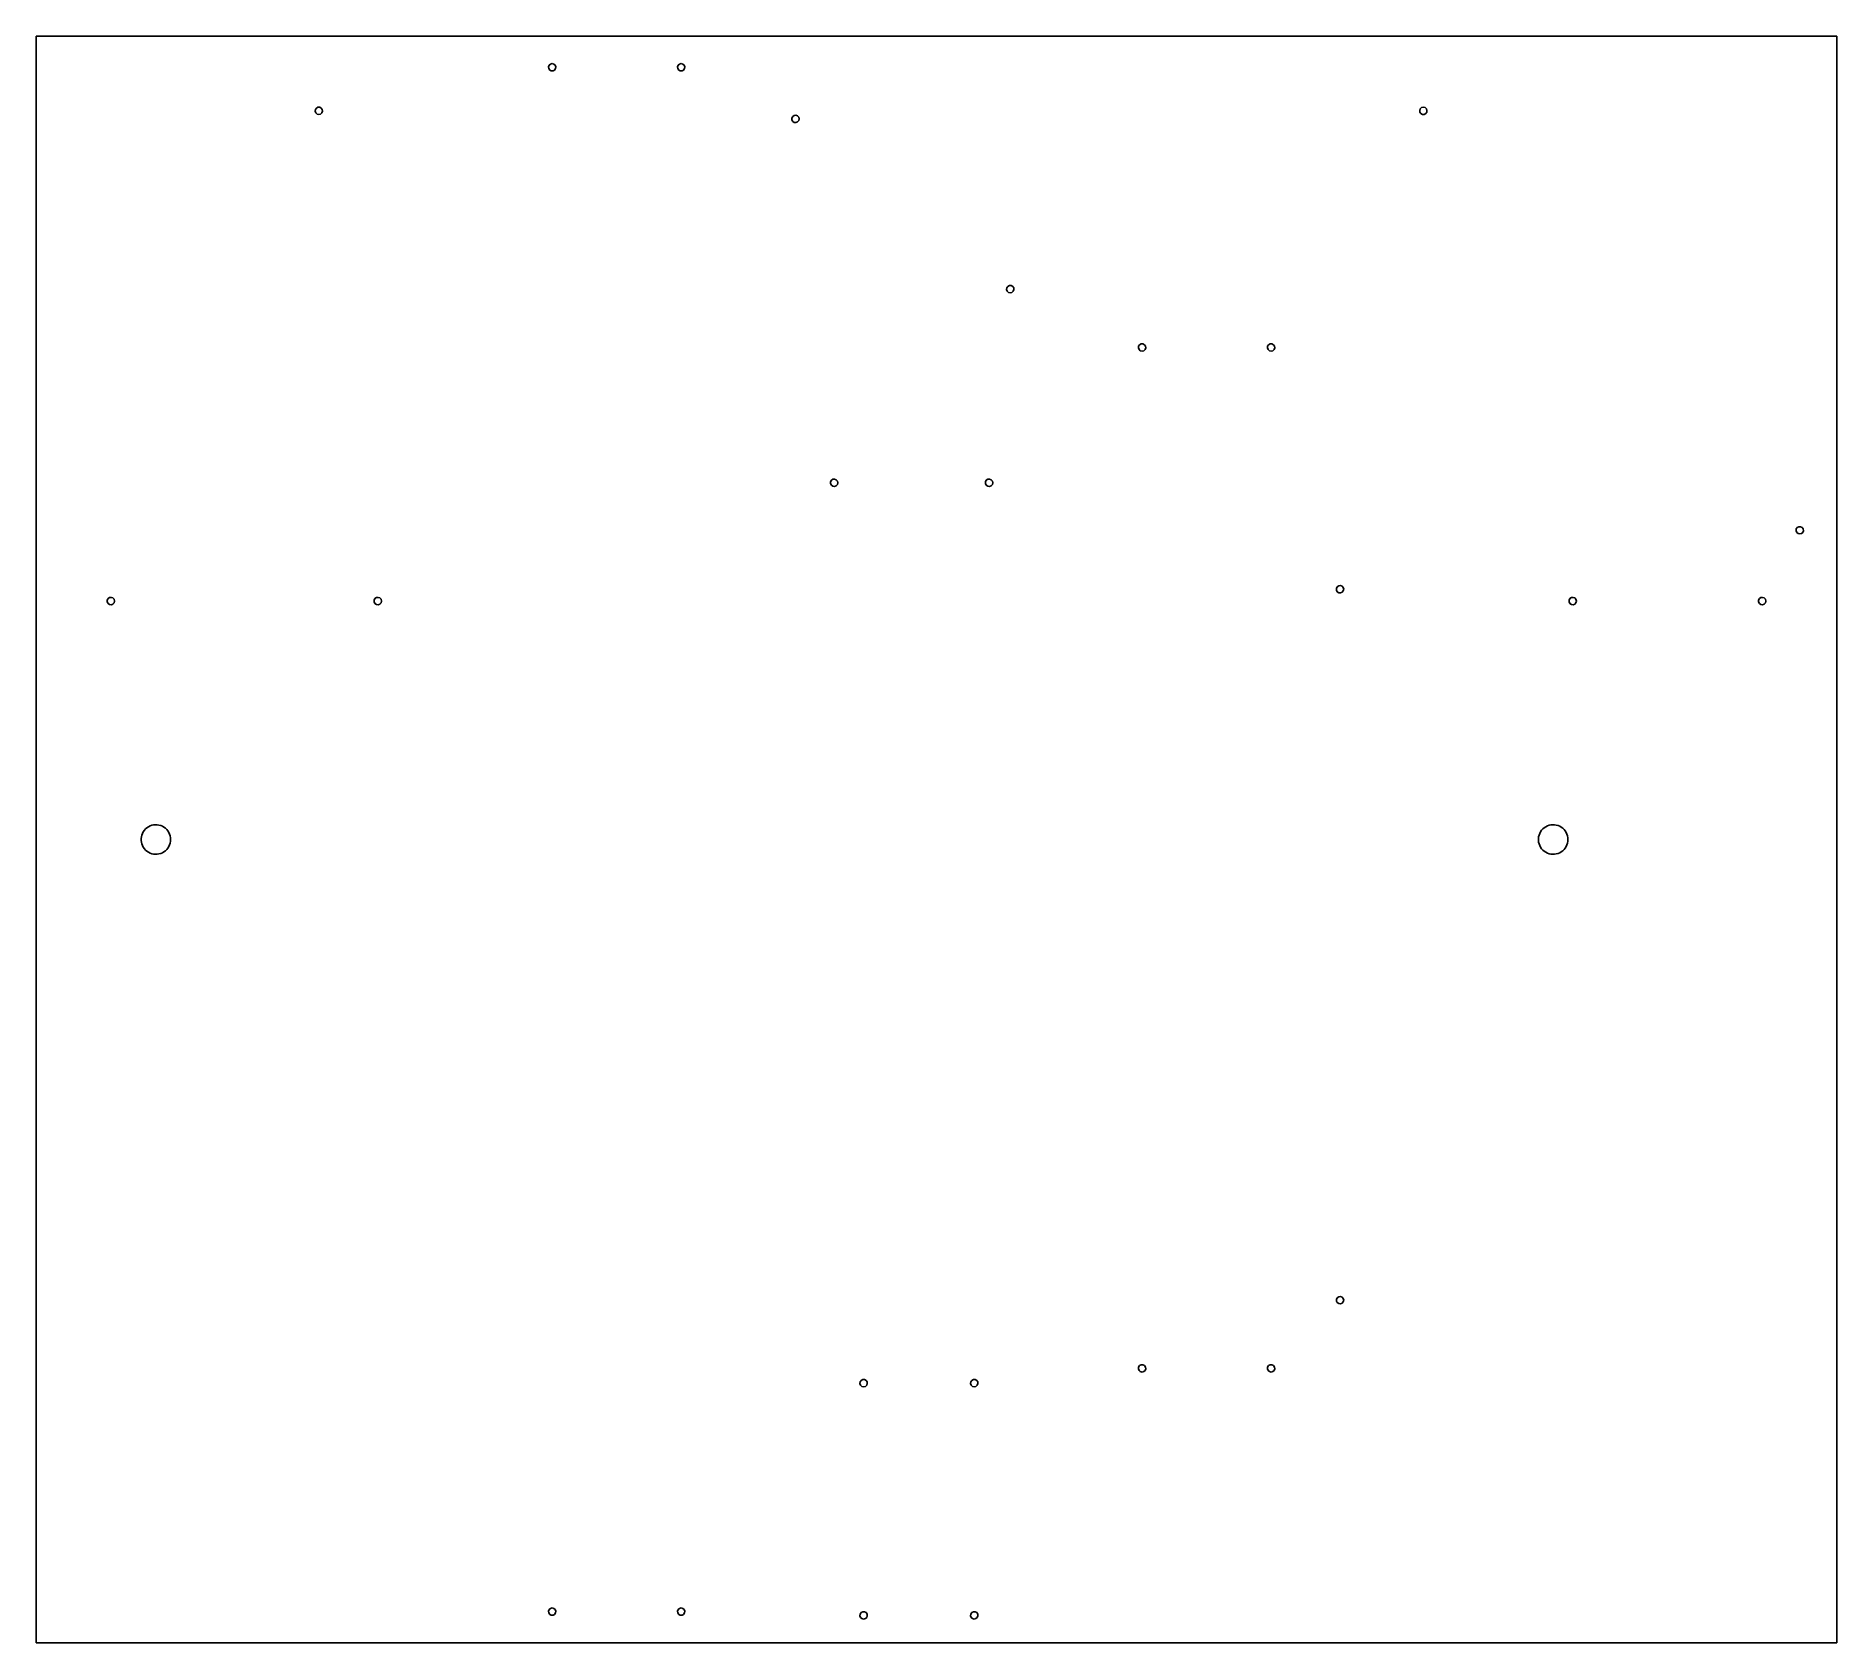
# Model space of a CAD drawing. Header units: metres. Extents: x -244 to 244, y -218 to 218.
import ezdxf

# ---------------------------------------------------------------- set-up
doc = ezdxf.new("R2010")
doc.units = ezdxf.units.M

msp = doc.modelspace()

# ---------------------------------------------------------------- linework, layer by layer
for p, q in [((244.25, 218), (-244.25, 218)), ((-244.25, 218), (-244.25, -218)), ((244.25, -218), (244.25, 218)), ((-105.243, 209.621), (-105.073, 210.068)), ((-105.073, 210.068), (-104.715, 210.385)), ((-104.715, 210.385), (-104.25, 210.5)), ((-104.25, 210.5), (-103.785, 210.385)), ((-103.785, 210.385), (-103.427, 210.068)), ((-103.427, 210.068), (-103.257, 209.621)), ((-70.2427, 209.621), (-70.073, 210.068)), ((-70.073, 210.068), (-69.7147, 210.385)), ((-69.7147, 210.385), (-69.25, 210.5)), ((-69.25, 210.5), (-68.7853, 210.385)), ((-68.7853, 210.385), (-68.427, 210.068)), ((-68.427, 210.068), (-68.2573, 209.621)), ((-105.185, 209.145), (-105.243, 209.621)), ((-104.913, 208.751), (-105.185, 209.145)), ((-104.489, 208.529), (-104.913, 208.751)), ((-104.011, 208.529), (-104.489, 208.529)), ((-103.587, 208.751), (-104.011, 208.529)), ((-103.315, 209.145), (-103.587, 208.751)), ((-103.257, 209.621), (-103.315, 209.145)), ((-70.185, 209.145), (-70.2427, 209.621)), ((-69.9131, 208.751), (-70.185, 209.145)), ((-69.4893, 208.529), (-69.9131, 208.751)), ((-69.0107, 208.529), (-69.4893, 208.529)), ((-68.5869, 208.751), (-69.0107, 208.529)), ((-68.315, 209.145), (-68.5869, 208.751)), ((-68.2573, 209.621), (-68.315, 209.145)), ((-168.543, 197.569), (-168.485, 198.045)), ((-168.373, 197.122), (-168.543, 197.569)), ((-168.485, 198.045), (-168.213, 198.439)), ((-168.015, 196.805), (-168.373, 197.122)), ((-168.213, 198.439), (-167.789, 198.661)), ((-167.55, 196.69), (-168.015, 196.805)), ((-167.789, 198.661), (-167.311, 198.661)), ((-167.085, 196.805), (-167.55, 196.69)), ((-167.311, 198.661), (-166.887, 198.439)), ((-166.727, 197.122), (-167.085, 196.805)), ((-166.887, 198.439), (-166.615, 198.045)), ((-166.557, 197.569), (-166.727, 197.122)), ((-166.615, 198.045), (-166.557, 197.569)), ((-39.2309, 195.739), (-39.0085, 196.163)), ((-39.2309, 195.261), (-39.2309, 195.739)), ((-39.0085, 196.163), (-38.6146, 196.435)), ((-38.6146, 196.435), (-38.1395, 196.493)), ((-38.1395, 196.493), (-37.6919, 196.323)), ((-37.6919, 196.323), (-37.3745, 195.965)), ((-37.3745, 195.965), (-37.26, 195.5)), ((-37.26, 195.5), (-37.3745, 195.035)), ((131.057, 197.811), (131.227, 198.258)), ((131.115, 197.335), (131.057, 197.811)), ((131.387, 196.941), (131.115, 197.335)), ((131.227, 198.258), (131.585, 198.575)), ((131.811, 196.719), (131.387, 196.941)), ((131.585, 198.575), (132.05, 198.69)), ((132.289, 196.719), (131.811, 196.719)), ((132.05, 198.69), (132.515, 198.575)), ((132.713, 196.941), (132.289, 196.719)), ((132.515, 198.575), (132.873, 198.258)), ((132.985, 197.335), (132.713, 196.941)), ((132.873, 198.258), (133.043, 197.811)), ((133.043, 197.811), (132.985, 197.335)), ((-39.0085, 194.837), (-39.2309, 195.261)), ((-38.6146, 194.565), (-39.0085, 194.837)), ((-38.1395, 194.507), (-38.6146, 194.565)), ((-37.6919, 194.677), (-38.1395, 194.507)), ((-37.3745, 195.035), (-37.6919, 194.677)), ((19.0073, 149.179), (19.065, 149.655)), ((19.177, 148.732), (19.0073, 149.179)), ((19.065, 149.655), (19.3369, 150.049)), ((19.5353, 148.415), (19.177, 148.732)), ((19.3369, 150.049), (19.7607, 150.271)), ((20, 148.3), (19.5353, 148.415)), ((19.7607, 150.271), (20.2393, 150.271)), ((20.4647, 148.415), (20, 148.3)), ((20.2393, 150.271), (20.6631, 150.049)), ((20.823, 148.732), (20.4647, 148.415)), ((20.6631, 150.049), (20.935, 149.655)), ((20.9927, 149.179), (20.823, 148.732)), ((20.935, 149.655), (20.9927, 149.179)), ((54.7573, 133.379), (54.815, 133.855)), ((54.927, 132.932), (54.7573, 133.379)), ((54.815, 133.855), (55.0869, 134.249)), ((55.2853, 132.615), (54.927, 132.932)), ((55.0869, 134.249), (55.5107, 134.471)), ((55.75, 132.5), (55.2853, 132.615)), ((55.5107, 134.471), (55.9893, 134.471)), ((56.2147, 132.615), (55.75, 132.5)), ((55.9893, 134.471), (56.4131, 134.249)), ((56.573, 132.932), (56.2147, 132.615)), ((56.4131, 134.249), (56.685, 133.855)), ((56.7427, 133.379), (56.573, 132.932)), ((56.685, 133.855), (56.7427, 133.379)), ((89.7573, 133.379), (89.815, 133.855)), ((89.927, 132.932), (89.7573, 133.379)), ((89.815, 133.855), (90.0869, 134.249)), ((90.2853, 132.615), (89.927, 132.932)), ((90.0869, 134.249), (90.5107, 134.471)), ((90.75, 132.5), (90.2853, 132.615)), ((90.5107, 134.471), (90.9893, 134.471)), ((91.2147, 132.615), (90.75, 132.5)), ((90.9893, 134.471), (91.4131, 134.249)), ((91.573, 132.932), (91.2147, 132.615)), ((91.4131, 134.249), (91.685, 133.855)), ((91.7427, 133.379), (91.573, 132.932)), ((91.685, 133.855), (91.7427, 133.379)), ((-28.5085, 97.4631), (-28.1146, 97.735)), ((-28.1146, 97.735), (-27.6395, 97.7927)), ((-27.6395, 97.7927), (-27.1919, 97.623)), ((13.5115, 97.4631), (13.9054, 97.735)), ((13.9054, 97.735), (14.3805, 97.7927)), ((14.3805, 97.7927), (14.8281, 97.623)), ((-28.7309, 97.0393), (-28.5085, 97.4631)), ((-28.7309, 96.5607), (-28.7309, 97.0393)), ((-28.5085, 96.1369), (-28.7309, 96.5607)), ((-28.1146, 95.865), (-28.5085, 96.1369)), ((-27.6395, 95.8073), (-28.1146, 95.865)), ((-27.1919, 95.977), (-27.6395, 95.8073)), ((-27.1919, 97.623), (-26.8745, 97.2647)), ((-26.8745, 96.3353), (-27.1919, 95.977)), ((-26.8745, 97.2647), (-26.76, 96.8)), ((-26.76, 96.8), (-26.8745, 96.3353)), ((13.2891, 97.0393), (13.5115, 97.4631)), ((13.2891, 96.5607), (13.2891, 97.0393)), ((13.5115, 96.1369), (13.2891, 96.5607)), ((13.9054, 95.865), (13.5115, 96.1369)), ((14.3805, 95.8073), (13.9054, 95.865)), ((14.8281, 95.977), (14.3805, 95.8073)), ((14.8281, 97.623), (15.1455, 97.2647)), ((15.1455, 96.3353), (14.8281, 95.977)), ((15.1455, 97.2647), (15.26, 96.8)), ((15.26, 96.8), (15.1455, 96.3353)), ((233.157, 83.7795), (233.215, 84.2546)), ((233.327, 83.3319), (233.157, 83.7795)), ((233.215, 84.2546), (233.487, 84.6485)), ((233.685, 83.0145), (233.327, 83.3319)), ((233.487, 84.6485), (233.911, 84.8709)), ((233.911, 84.8709), (234.389, 84.8709)), ((234.389, 84.8709), (234.813, 84.6485)), ((234.973, 83.3319), (234.615, 83.0145)), ((234.813, 84.6485), (235.085, 84.2546)), ((235.143, 83.7795), (234.973, 83.3319)), ((235.085, 84.2546), (235.143, 83.7795)), ((234.15, 82.9), (233.685, 83.0145)), ((234.615, 83.0145), (234.15, 82.9)), ((108.479, 68.1393), (108.701, 68.5631)), ((108.701, 68.5631), (109.095, 68.835)), ((109.095, 68.835), (109.571, 68.8927)), ((109.571, 68.8927), (110.018, 68.723)), ((110.018, 68.723), (110.335, 68.3647)), ((-224.911, 64.9393), (-224.689, 65.3631)), ((-224.911, 64.4607), (-224.911, 64.9393)), ((-224.689, 64.0369), (-224.911, 64.4607)), ((-224.689, 65.3631), (-224.295, 65.635)), ((-224.295, 63.765), (-224.689, 64.0369)), ((-224.295, 65.635), (-223.819, 65.6927)), ((-223.819, 63.7073), (-224.295, 63.765)), ((-223.819, 65.6927), (-223.372, 65.523)), ((-223.372, 63.877), (-223.819, 63.7073)), ((-223.372, 65.523), (-223.055, 65.1647)), ((-223.055, 64.2353), (-223.372, 63.877)), ((-223.055, 65.1647), (-222.94, 64.7)), ((-222.94, 64.7), (-223.055, 64.2353)), ((-152.531, 64.9393), (-152.309, 65.3631)), ((-152.531, 64.4607), (-152.531, 64.9393)), ((-152.309, 64.0369), (-152.531, 64.4607)), ((-152.309, 65.3631), (-151.915, 65.635)), ((-151.915, 63.765), (-152.309, 64.0369)), ((-151.915, 65.635), (-151.439, 65.6927)), ((-151.439, 63.7073), (-151.915, 63.765)), ((-151.439, 65.6927), (-150.992, 65.523)), ((-150.992, 63.877), (-151.439, 63.7073)), ((-150.992, 65.523), (-150.675, 65.1647)), ((-150.675, 64.2353), (-150.992, 63.877)), ((-150.675, 65.1647), (-150.56, 64.7)), ((-150.56, 64.7), (-150.675, 64.2353)), ((108.479, 67.6607), (108.479, 68.1393)), ((108.701, 67.2369), (108.479, 67.6607)), ((109.095, 66.965), (108.701, 67.2369)), ((109.571, 66.9073), (109.095, 66.965)), ((110.018, 67.077), (109.571, 66.9073)), ((110.335, 67.4353), (110.018, 67.077)), ((110.335, 68.3647), (110.45, 67.9)), ((110.45, 67.9), (110.335, 67.4353)), ((171.589, 64.9393), (171.811, 65.3631)), ((171.589, 64.4607), (171.589, 64.9393)), ((171.811, 64.0369), (171.589, 64.4607)), ((171.811, 65.3631), (172.205, 65.635)), ((172.205, 63.765), (171.811, 64.0369)), ((172.205, 65.635), (172.681, 65.6927)), ((172.681, 63.7073), (172.205, 63.765)), ((172.681, 65.6927), (173.128, 65.523)), ((173.128, 63.877), (172.681, 63.7073)), ((173.128, 65.523), (173.445, 65.1647)), ((173.445, 64.2353), (173.128, 63.877)), ((173.445, 65.1647), (173.56, 64.7)), ((173.56, 64.7), (173.445, 64.2353)), ((222.969, 64.9393), (223.191, 65.3631)), ((222.969, 64.4607), (222.969, 64.9393)), ((223.191, 64.0369), (222.969, 64.4607)), ((223.191, 65.3631), (223.585, 65.635)), ((223.585, 63.765), (223.191, 64.0369)), ((223.585, 65.635), (224.061, 65.6927)), ((224.061, 63.7073), (223.585, 63.765)), ((224.061, 65.6927), (224.508, 65.523)), ((224.508, 63.877), (224.061, 63.7073)), ((224.508, 65.523), (224.825, 65.1647)), ((224.825, 64.2353), (224.508, 63.877)), ((224.825, 65.1647), (224.94, 64.7)), ((224.94, 64.7), (224.825, 64.2353)), ((-215.742, 0.24624), (-215.682, 0.735)), ((-215.742, -0.24624), (-215.742, 0.24624)), ((-215.682, 0.735), (-215.562, 1.21261)), ((-215.562, 1.21261), (-215.384, 1.67184)), ((-215.384, 1.67184), (-215.151, 2.10573)), ((-215.151, 2.10573), (-214.866, 2.5077)), ((-214.866, 2.5077), (-214.535, 2.87165)), ((-214.535, 2.87165), (-214.161, 3.19207)), ((-214.161, 3.19207), (-213.75, 3.4641)), ((-213.75, 3.4641), (-213.309, 3.68362)), ((-213.309, 3.68362), (-212.845, 3.8473)), ((-212.845, 3.8473), (-212.364, 3.95266)), ((-212.364, 3.95266), (-211.873, 3.9981)), ((-211.873, 3.9981), (-211.381, 3.98294)), ((-211.381, 3.98294), (-210.894, 3.90739)), ((-210.894, 3.90739), (-210.421, 3.77262)), ((-210.421, 3.77262), (-209.967, 3.58065)), ((-209.967, 3.58065), (-209.541, 3.33441)), ((-209.541, 3.33441), (-209.148, 3.03762)), ((-209.148, 3.03762), (-208.794, 2.69478)), ((-208.794, 2.69478), (-208.485, 2.3111)), ((-208.485, 2.3111), (-208.226, 1.89237)), ((-208.226, 1.89237), (-208.02, 1.44497)), ((-208.02, 1.44497), (-207.871, 0.97566)), ((-207.871, 0.97566), (-207.78, 0.49155)), ((-207.78, 0.49155), (-207.75, 0)), ((-207.75, 0), (-207.78, -0.49155)), ((163.258, 0.24624), (163.318, 0.735)), ((163.258, -0.24624), (163.258, 0.24624)), ((163.318, 0.735), (163.438, 1.21261)), ((163.438, 1.21261), (163.616, 1.67184)), ((163.616, 1.67184), (163.849, 2.10573)), ((163.849, 2.10573), (164.134, 2.5077)), ((164.134, 2.5077), (164.465, 2.87165)), ((164.465, 2.87165), (164.839, 3.19207)), ((164.839, 3.19207), (165.25, 3.4641)), ((165.25, 3.4641), (165.691, 3.68362)), ((165.691, 3.68362), (166.155, 3.8473)), ((166.155, 3.8473), (166.636, 3.95266)), ((166.636, 3.95266), (167.127, 3.9981)), ((167.127, 3.9981), (167.619, 3.98294)), ((167.619, 3.98294), (168.106, 3.90739)), ((168.106, 3.90739), (168.579, 3.77262)), ((168.579, 3.77262), (169.033, 3.58065)), ((169.033, 3.58065), (169.459, 3.33441)), ((169.459, 3.33441), (169.852, 3.03762)), ((169.852, 3.03762), (170.206, 2.69478)), ((170.206, 2.69478), (170.515, 2.3111)), ((170.515, 2.3111), (170.774, 1.89237)), ((170.774, 1.89237), (170.98, 1.44497)), ((170.98, 1.44497), (171.129, 0.97566)), ((171.129, 0.97566), (171.22, 0.49155)), ((171.22, 0.49155), (171.25, 0)), ((171.25, 0), (171.22, -0.49155)), ((-215.682, -0.735), (-215.742, -0.24624)), ((-215.562, -1.21261), (-215.682, -0.735)), ((-215.384, -1.67184), (-215.562, -1.21261)), ((-215.151, -2.10573), (-215.384, -1.67184)), ((-214.866, -2.5077), (-215.151, -2.10573)), ((-214.535, -2.87165), (-214.866, -2.5077)), ((-214.161, -3.19207), (-214.535, -2.87165)), ((-213.75, -3.4641), (-214.161, -3.19207)), ((-213.309, -3.68362), (-213.75, -3.4641)), ((-212.845, -3.8473), (-213.309, -3.68362)), ((-212.364, -3.95266), (-212.845, -3.8473)), ((-211.873, -3.9981), (-212.364, -3.95266)), ((-211.381, -3.98294), (-211.873, -3.9981)), ((-210.894, -3.90739), (-211.381, -3.98294)), ((-210.421, -3.77262), (-210.894, -3.90739)), ((-209.967, -3.58065), (-210.421, -3.77262)), ((-209.541, -3.33441), (-209.967, -3.58065)), ((-209.148, -3.03762), (-209.541, -3.33441)), ((-208.794, -2.69478), (-209.148, -3.03762)), ((-208.485, -2.3111), (-208.794, -2.69478)), ((-208.226, -1.89237), (-208.485, -2.3111)), ((-208.02, -1.44497), (-208.226, -1.89237)), ((-207.871, -0.97566), (-208.02, -1.44497)), ((-207.78, -0.49155), (-207.871, -0.97566)), ((163.318, -0.735), (163.258, -0.24624)), ((163.438, -1.21261), (163.318, -0.735)), ((163.616, -1.67184), (163.438, -1.21261)), ((163.849, -2.10573), (163.616, -1.67184)), ((164.134, -2.5077), (163.849, -2.10573)), ((164.465, -2.87165), (164.134, -2.5077)), ((164.839, -3.19207), (164.465, -2.87165)), ((165.25, -3.4641), (164.839, -3.19207)), ((165.691, -3.68362), (165.25, -3.4641)), ((166.155, -3.8473), (165.691, -3.68362)), ((166.636, -3.95266), (166.155, -3.8473)), ((167.127, -3.9981), (166.636, -3.95266)), ((167.619, -3.98294), (167.127, -3.9981)), ((168.106, -3.90739), (167.619, -3.98294)), ((168.579, -3.77262), (168.106, -3.90739)), ((169.033, -3.58065), (168.579, -3.77262)), ((169.459, -3.33441), (169.033, -3.58065)), ((169.852, -3.03762), (169.459, -3.33441)), ((170.206, -2.69478), (169.852, -3.03762)), ((170.515, -2.3111), (170.206, -2.69478)), ((170.774, -1.89237), (170.515, -2.3111)), ((170.98, -1.44497), (170.774, -1.89237)), ((171.129, -0.97566), (170.98, -1.44497)), ((171.22, -0.49155), (171.129, -0.97566)), ((108.479, -124.761), (108.701, -124.337)), ((108.479, -125.239), (108.479, -124.761)), ((108.701, -125.663), (108.479, -125.239)), ((108.701, -124.337), (109.095, -124.065)), ((109.095, -125.935), (108.701, -125.663)), ((109.095, -124.065), (109.571, -124.007)), ((109.571, -125.993), (109.095, -125.935)), ((109.571, -124.007), (110.018, -124.177)), ((110.018, -125.823), (109.571, -125.993)), ((110.018, -124.177), (110.335, -124.535)), ((110.335, -125.465), (110.018, -125.823)), ((110.335, -124.535), (110.45, -125)), ((110.45, -125), (110.335, -125.465)), ((-20.4231, -146.751), (-19.9993, -146.529)), ((-19.9993, -146.529), (-19.5207, -146.529)), ((-19.5207, -146.529), (-19.0969, -146.751)), ((9.57688, -146.751), (10.0007, -146.529)), ((10.0007, -146.529), (10.4793, -146.529)), ((10.4793, -146.529), (10.9031, -146.751)), ((54.7573, -143.621), (54.815, -143.145)), ((54.927, -144.068), (54.7573, -143.621)), ((54.815, -143.145), (55.0869, -142.751)), ((55.2853, -144.385), (54.927, -144.068)), ((55.0869, -142.751), (55.5107, -142.529)), ((55.75, -144.5), (55.2853, -144.385)), ((55.5107, -142.529), (55.9893, -142.529)), ((56.2147, -144.385), (55.75, -144.5)), ((55.9893, -142.529), (56.4131, -142.751)), ((56.573, -144.068), (56.2147, -144.385)), ((56.4131, -142.751), (56.685, -143.145)), ((56.7427, -143.621), (56.573, -144.068)), ((56.685, -143.145), (56.7427, -143.621)), ((89.7573, -143.621), (89.815, -143.145)), ((89.927, -144.068), (89.7573, -143.621)), ((89.815, -143.145), (90.0869, -142.751)), ((90.2853, -144.385), (89.927, -144.068)), ((90.0869, -142.751), (90.5107, -142.529)), ((90.75, -144.5), (90.2853, -144.385)), ((90.5107, -142.529), (90.9893, -142.529)), ((91.2147, -144.385), (90.75, -144.5)), ((90.9893, -142.529), (91.4131, -142.751)), ((91.573, -144.068), (91.2147, -144.385)), ((91.4131, -142.751), (91.685, -143.145)), ((91.7427, -143.621), (91.573, -144.068)), ((91.685, -143.145), (91.7427, -143.621)), ((-20.7527, -147.621), (-20.695, -147.145)), ((-20.583, -148.068), (-20.7527, -147.621)), ((-20.695, -147.145), (-20.4231, -146.751)), ((-20.2247, -148.385), (-20.583, -148.068)), ((-19.76, -148.5), (-20.2247, -148.385)), ((-19.2953, -148.385), (-19.76, -148.5)), ((-18.937, -148.068), (-19.2953, -148.385)), ((-19.0969, -146.751), (-18.825, -147.145)), ((-18.7673, -147.621), (-18.937, -148.068)), ((-18.825, -147.145), (-18.7673, -147.621)), ((9.24729, -147.621), (9.30498, -147.145)), ((9.41702, -148.068), (9.24729, -147.621)), ((9.30498, -147.145), (9.57688, -146.751)), ((9.77528, -148.385), (9.41702, -148.068)), ((10.24, -148.5), (9.77528, -148.385)), ((10.7047, -148.385), (10.24, -148.5)), ((11.063, -148.068), (10.7047, -148.385)), ((10.9031, -146.751), (11.175, -147.145)), ((11.2327, -147.621), (11.063, -148.068)), ((11.175, -147.145), (11.2327, -147.621)), ((-105.243, -209.379), (-105.073, -208.932)), ((-105.185, -209.855), (-105.243, -209.379)), ((-104.913, -210.249), (-105.185, -209.855)), ((-105.073, -208.932), (-104.715, -208.615)), ((-104.715, -208.615), (-104.25, -208.5)), ((-104.25, -208.5), (-103.785, -208.615)), ((-103.785, -208.615), (-103.427, -208.932)), ((-103.315, -209.855), (-103.587, -210.249)), ((-103.427, -208.932), (-103.257, -209.379)), ((-103.257, -209.379), (-103.315, -209.855)), ((-70.2427, -209.379), (-70.073, -208.932)), ((-70.185, -209.855), (-70.2427, -209.379)), ((-69.9131, -210.249), (-70.185, -209.855)), ((-70.073, -208.932), (-69.7147, -208.615)), ((-69.7147, -208.615), (-69.25, -208.5)), ((-69.25, -208.5), (-68.7853, -208.615)), ((-68.7853, -208.615), (-68.427, -208.932)), ((-68.315, -209.855), (-68.5869, -210.249)), ((-68.427, -208.932), (-68.2573, -209.379)), ((-68.2573, -209.379), (-68.315, -209.855)), ((-20.695, -210.145), (-20.4231, -209.751)), ((-20.4231, -209.751), (-19.9993, -209.529)), ((-19.9993, -209.529), (-19.5207, -209.529)), ((-19.5207, -209.529), (-19.0969, -209.751)), ((-19.0969, -209.751), (-18.825, -210.145)), ((9.30498, -210.145), (9.57688, -209.751)), ((9.57688, -209.751), (10.0007, -209.529)), ((10.0007, -209.529), (10.4793, -209.529)), ((10.4793, -209.529), (10.9031, -209.751)), ((10.9031, -209.751), (11.175, -210.145)), ((-104.489, -210.471), (-104.913, -210.249)), ((-104.011, -210.471), (-104.489, -210.471)), ((-103.587, -210.249), (-104.011, -210.471)), ((-69.4893, -210.471), (-69.9131, -210.249)), ((-69.0107, -210.471), (-69.4893, -210.471)), ((-68.5869, -210.249), (-69.0107, -210.471)), ((-20.7527, -210.621), (-20.695, -210.145)), ((-20.583, -211.068), (-20.7527, -210.621)), ((-20.2247, -211.385), (-20.583, -211.068)), ((-19.76, -211.5), (-20.2247, -211.385)), ((-19.2953, -211.385), (-19.76, -211.5)), ((-18.937, -211.068), (-19.2953, -211.385)), ((-18.7673, -210.621), (-18.937, -211.068)), ((-18.825, -210.145), (-18.7673, -210.621)), ((9.24729, -210.621), (9.30498, -210.145)), ((9.41702, -211.068), (9.24729, -210.621)), ((9.77528, -211.385), (9.41702, -211.068)), ((10.24, -211.5), (9.77528, -211.385)), ((10.7047, -211.385), (10.24, -211.5)), ((11.063, -211.068), (10.7047, -211.385)), ((11.2327, -210.621), (11.063, -211.068)), ((11.175, -210.145), (11.2327, -210.621)), ((-244.25, -218), (244.25, -218))]:
    msp.add_line(p, q)

doc.saveas('drawing.dxf')
